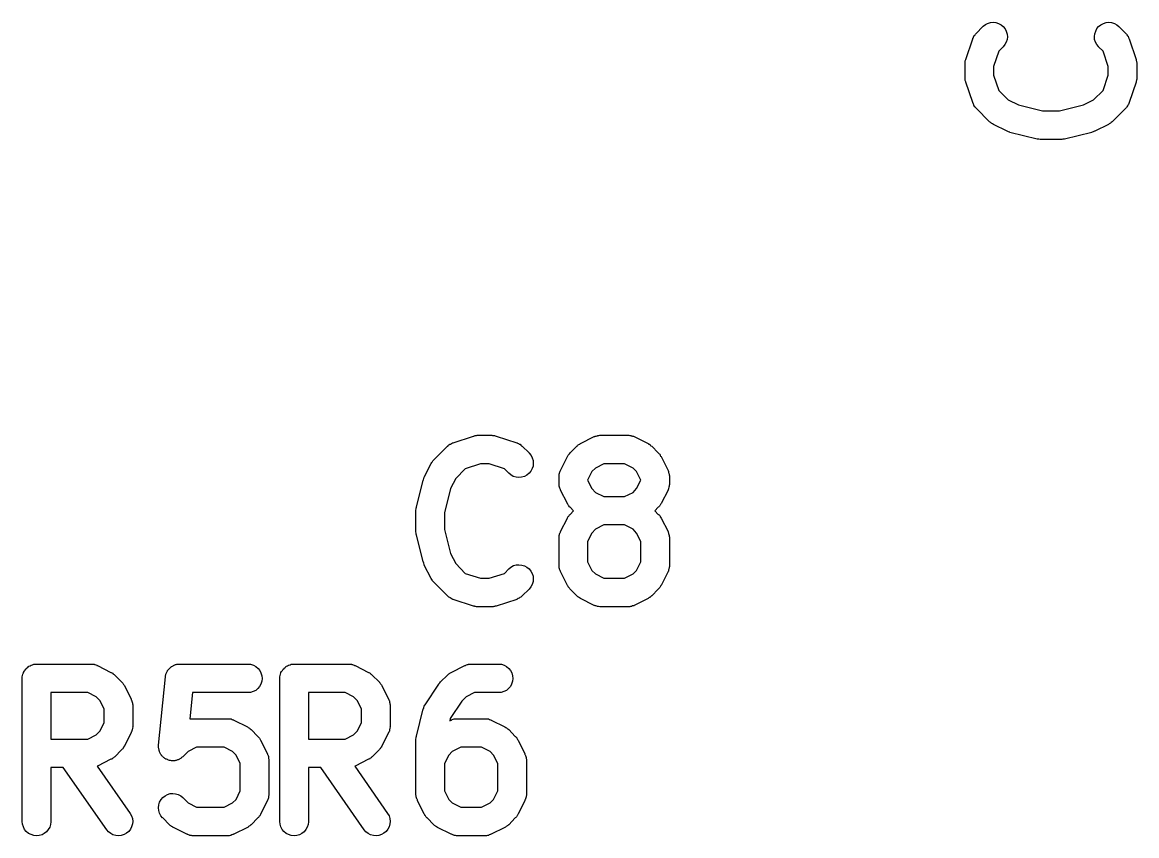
# Model space of a CAD drawing. Extents: x 169.2 to 195, y -135.1 to -106.
# Drawn here: x 189.881 to 193.776, y -130.776 to -127.933 of the extents above; entities that cross this region are included whole.
import ezdxf

# ---------------------------------------------------------------- set-up
doc = ezdxf.new("R2010")
doc.units = 0
doc.layers.add('BLACK', color=7, linetype='CONTINUOUS')

msp = doc.modelspace()

# ---------------------------------------------------------------- linework, layer by layer
at = {"layer": 'BLACK', "linetype": 'CONTINUOUS'}
for p, q in [((193.215, -127.972), (193.238, -127.948)), ((193.238, -127.948), (193.239, -127.947)), ((193.239, -127.947), (193.247, -127.941)), ((193.247, -127.941), (193.255, -127.937)), ((193.255, -127.937), (193.265, -127.934)), ((193.265, -127.934), (193.274, -127.933)), ((193.274, -127.933), (193.284, -127.934)), ((193.284, -127.934), (193.293, -127.937)), ((193.293, -127.937), (193.302, -127.942)), ((193.302, -127.942), (193.309, -127.948)), ((193.309, -127.948), (193.316, -127.956)), ((193.637, -127.955), (193.643, -127.948)), ((193.643, -127.948), (193.651, -127.942)), ((193.651, -127.942), (193.66, -127.937)), ((193.66, -127.937), (193.669, -127.934)), ((193.669, -127.934), (193.679, -127.933)), ((193.679, -127.933), (193.688, -127.934)), ((193.688, -127.934), (193.698, -127.937)), ((193.698, -127.937), (193.706, -127.942)), ((193.706, -127.942), (193.714, -127.948)), ((193.714, -127.948), (193.738, -127.972)), ((193.203, -127.989), (193.204, -127.988)), ((193.203, -127.991), (193.203, -127.989)), ((193.204, -127.988), (193.205, -127.985)), ((193.205, -127.985), (193.207, -127.982)), ((193.207, -127.982), (193.208, -127.981)), ((193.208, -127.979), (193.211, -127.977)), ((193.208, -127.981), (193.208, -127.979)), ((193.211, -127.977), (193.213, -127.974)), ((193.213, -127.974), (193.214, -127.973)), ((193.214, -127.973), (193.215, -127.972)), ((193.316, -127.956), (193.32, -127.964)), ((193.32, -127.964), (193.323, -127.974)), ((193.323, -127.974), (193.324, -127.984)), ((193.324, -127.984), (193.323, -127.993)), ((193.629, -127.983), (193.63, -127.973)), ((193.629, -127.993), (193.629, -127.983)), ((193.63, -127.973), (193.633, -127.964)), ((193.633, -127.964), (193.637, -127.955)), ((193.738, -127.972), (193.738, -127.972)), ((193.738, -127.972), (193.739, -127.973)), ((193.739, -127.973), (193.74, -127.974)), ((193.74, -127.974), (193.742, -127.977)), ((193.742, -127.977), (193.744, -127.98)), ((193.744, -127.98), (193.745, -127.981)), ((193.745, -127.981), (193.746, -127.982)), ((193.746, -127.982), (193.747, -127.986)), ((193.747, -127.986), (193.749, -127.989)), ((193.749, -127.989), (193.749, -127.99)), ((193.179, -128.063), (193.203, -127.991)), ((193.203, -127.991), (193.203, -127.991)), ((193.309, -128.019), (193.294, -128.034)), ((193.315, -128.011), (193.309, -128.019)), ((193.32, -128.003), (193.315, -128.011)), ((193.323, -127.993), (193.32, -128.003)), ((193.632, -128.002), (193.629, -127.993)), ((193.637, -128.011), (193.632, -128.002)), ((193.643, -128.018), (193.637, -128.011)), ((193.643, -128.019), (193.643, -128.018)), ((193.659, -128.034), (193.643, -128.019)), ((193.749, -127.99), (193.75, -127.991)), ((193.75, -127.991), (193.774, -128.063)), ((193.177, -128.068), (193.178, -128.065)), ((193.178, -128.065), (193.179, -128.063)), ((193.294, -128.034), (193.276, -128.087)), ((193.676, -128.087), (193.659, -128.034)), ((193.774, -128.063), (193.774, -128.063)), ((193.774, -128.063), (193.774, -128.066)), ((193.774, -128.066), (193.775, -128.069)), ((193.176, -128.078), (193.177, -128.075)), ((193.176, -128.079), (193.176, -128.078)), ((193.176, -128.126), (193.176, -128.079)), ((193.177, -128.07), (193.177, -128.068)), ((193.177, -128.072), (193.177, -128.07)), ((193.177, -128.075), (193.177, -128.072)), ((193.276, -128.087), (193.276, -128.118)), ((193.676, -128.118), (193.676, -128.087)), ((193.775, -128.069), (193.775, -128.071)), ((193.775, -128.071), (193.776, -128.073)), ((193.776, -128.073), (193.776, -128.076)), ((193.776, -128.076), (193.776, -128.079)), ((193.776, -128.079), (193.776, -128.126)), ((193.176, -128.129), (193.176, -128.126)), ((193.177, -128.132), (193.176, -128.129)), ((193.177, -128.134), (193.177, -128.132)), ((193.177, -128.136), (193.177, -128.134)), ((193.178, -128.139), (193.177, -128.136)), ((193.179, -128.141), (193.178, -128.139)), ((193.179, -128.142), (193.179, -128.141)), ((193.203, -128.213), (193.179, -128.142)), ((193.276, -128.118), (193.294, -128.171)), ((193.659, -128.171), (193.676, -128.118)), ((193.774, -128.142), (193.75, -128.213)), ((193.775, -128.137), (193.774, -128.139)), ((193.774, -128.139), (193.774, -128.142)), ((193.776, -128.132), (193.775, -128.135)), ((193.775, -128.135), (193.775, -128.137)), ((193.776, -128.126), (193.776, -128.127)), ((193.776, -128.127), (193.776, -128.13)), ((193.776, -128.13), (193.776, -128.132)), ((193.294, -128.171), (193.327, -128.204)), ((193.625, -128.204), (193.659, -128.171)), ((193.203, -128.215), (193.203, -128.213)), ((193.204, -128.216), (193.203, -128.215)), ((193.205, -128.219), (193.204, -128.216)), ((193.207, -128.222), (193.205, -128.219)), ((193.207, -128.224), (193.207, -128.222)), ((193.327, -128.204), (193.363, -128.222)), ((193.363, -128.222), (193.447, -128.243)), ((193.506, -128.243), (193.59, -128.222)), ((193.59, -128.222), (193.625, -128.204)), ((193.747, -128.22), (193.745, -128.223)), ((193.745, -128.223), (193.745, -128.224)), ((193.749, -128.217), (193.747, -128.22)), ((193.75, -128.214), (193.749, -128.215)), ((193.749, -128.215), (193.749, -128.217)), ((193.75, -128.213), (193.75, -128.214)), ((193.208, -128.225), (193.207, -128.224)), ((193.21, -128.228), (193.208, -128.225)), ((193.212, -128.23), (193.21, -128.228)), ((193.213, -128.231), (193.212, -128.23)), ((193.214, -128.232), (193.213, -128.231)), ((193.215, -128.233), (193.214, -128.232)), ((193.262, -128.281), (193.215, -128.233)), ((193.447, -128.243), (193.506, -128.243)), ((193.738, -128.233), (193.69, -128.281)), ((193.739, -128.232), (193.738, -128.233)), ((193.74, -128.231), (193.739, -128.232)), ((193.742, -128.228), (193.74, -128.231)), ((193.744, -128.225), (193.742, -128.228)), ((193.745, -128.224), (193.744, -128.225)), ((193.264, -128.282), (193.262, -128.281)), ((193.266, -128.284), (193.264, -128.282)), ((193.268, -128.285), (193.266, -128.284)), ((193.27, -128.287), (193.268, -128.285)), ((193.272, -128.288), (193.27, -128.287)), ((193.275, -128.29), (193.272, -128.288)), ((193.323, -128.314), (193.275, -128.29)), ((193.275, -128.29), (193.275, -128.29)), ((193.677, -128.29), (193.63, -128.314)), ((193.68, -128.288), (193.677, -128.29)), ((193.682, -128.287), (193.68, -128.288)), ((193.684, -128.286), (193.682, -128.287)), ((193.685, -128.285), (193.684, -128.286)), ((193.687, -128.283), (193.685, -128.285)), ((193.69, -128.281), (193.687, -128.283)), ((193.69, -128.281), (193.69, -128.281)), ((193.328, -128.316), (193.323, -128.314)), ((193.323, -128.314), (193.323, -128.314)), ((193.323, -128.314), (193.323, -128.314)), ((193.332, -128.317), (193.328, -128.316)), ((193.333, -128.318), (193.332, -128.317)), ((193.332, -128.317), (193.332, -128.317)), ((193.332, -128.317), (193.332, -128.317)), ((193.428, -128.341), (193.333, -128.318)), ((193.619, -128.318), (193.524, -128.341)), ((193.62, -128.317), (193.619, -128.317)), ((193.619, -128.317), (193.619, -128.318)), ((193.624, -128.316), (193.62, -128.317)), ((193.628, -128.314), (193.624, -128.316)), ((193.629, -128.314), (193.628, -128.314)), ((193.63, -128.314), (193.629, -128.314)), ((193.629, -128.314), (193.629, -128.314)), ((193.429, -128.341), (193.428, -128.341)), ((193.43, -128.342), (193.429, -128.341)), ((193.434, -128.342), (193.43, -128.342)), ((193.438, -128.343), (193.434, -128.342)), ((193.439, -128.343), (193.438, -128.343)), ((193.44, -128.343), (193.439, -128.343)), ((193.512, -128.343), (193.44, -128.343)), ((193.44, -128.343), (193.44, -128.343)), ((193.513, -128.343), (193.512, -128.343)), ((193.514, -128.343), (193.513, -128.343)), ((193.518, -128.342), (193.514, -128.343)), ((193.522, -128.342), (193.518, -128.342)), ((193.523, -128.342), (193.522, -128.342)), ((193.522, -128.342), (193.522, -128.342)), ((193.524, -128.341), (193.523, -128.342)), ((191.387, -129.403), (191.458, -129.379)), ((191.458, -129.379), (191.459, -129.379)), ((191.459, -129.379), (191.461, -129.378)), ((191.461, -129.378), (191.464, -129.377)), ((191.464, -129.377), (191.466, -129.377)), ((191.466, -129.377), (191.468, -129.377)), ((191.468, -129.377), (191.471, -129.376)), ((191.471, -129.376), (191.474, -129.376)), ((191.474, -129.376), (191.521, -129.376)), ((191.521, -129.376), (191.522, -129.376)), ((191.522, -129.376), (191.525, -129.377)), ((191.525, -129.377), (191.528, -129.377)), ((191.528, -129.377), (191.53, -129.377)), ((191.53, -129.377), (191.532, -129.377)), ((191.532, -129.377), (191.534, -129.378)), ((191.534, -129.378), (191.537, -129.379)), ((191.537, -129.379), (191.609, -129.403)), ((191.832, -129.405), (191.88, -129.381)), ((191.88, -129.381), (191.881, -129.381)), ((191.881, -129.381), (191.882, -129.381)), ((191.882, -129.381), (191.883, -129.38)), ((191.883, -129.38), (191.887, -129.379)), ((191.887, -129.379), (191.89, -129.378)), ((191.89, -129.378), (191.891, -129.378)), ((191.891, -129.378), (191.893, -129.377)), ((191.893, -129.377), (191.896, -129.377)), ((191.896, -129.377), (191.899, -129.376)), ((191.899, -129.376), (191.901, -129.376)), ((191.901, -129.376), (191.902, -129.376)), ((191.902, -129.376), (191.998, -129.376)), ((191.998, -129.376), (192, -129.376)), ((191.998, -129.376), (191.998, -129.376)), ((192, -129.376), (192.001, -129.376)), ((192.001, -129.376), (192.005, -129.377)), ((192.005, -129.377), (192.008, -129.377)), ((192.008, -129.377), (192.009, -129.378)), ((192.009, -129.378), (192.011, -129.378)), ((192.011, -129.378), (192.014, -129.379)), ((192.014, -129.379), (192.017, -129.38)), ((192.017, -129.38), (192.019, -129.381)), ((192.019, -129.381), (192.02, -129.381)), ((192.02, -129.381), (192.068, -129.405)), ((191.319, -129.462), (191.367, -129.415)), ((191.367, -129.415), (191.368, -129.414)), ((191.368, -129.414), (191.369, -129.413)), ((191.369, -129.413), (191.37, -129.412)), ((191.37, -129.412), (191.372, -129.41)), ((191.372, -129.41), (191.375, -129.408)), ((191.375, -129.408), (191.376, -129.407)), ((191.376, -129.407), (191.378, -129.407)), ((191.378, -129.407), (191.381, -129.405)), ((191.381, -129.405), (191.384, -129.404)), ((191.384, -129.404), (191.385, -129.403)), ((191.385, -129.403), (191.387, -129.403)), ((191.609, -129.403), (191.609, -129.403)), ((191.609, -129.403), (191.611, -129.403)), ((191.611, -129.403), (191.612, -129.404)), ((191.612, -129.404), (191.615, -129.405)), ((191.615, -129.405), (191.618, -129.407)), ((191.618, -129.407), (191.619, -129.408)), ((191.619, -129.408), (191.621, -129.408)), ((191.621, -129.408), (191.623, -129.411)), ((191.623, -129.411), (191.626, -129.413)), ((191.626, -129.413), (191.627, -129.414)), ((191.627, -129.414), (191.628, -129.415)), ((191.628, -129.415), (191.652, -129.438)), ((191.796, -129.438), (191.819, -129.415)), ((191.819, -129.415), (191.82, -129.414)), ((191.82, -129.414), (191.822, -129.412)), ((191.822, -129.412), (191.824, -129.41)), ((191.824, -129.41), (191.826, -129.409)), ((191.826, -129.409), (191.828, -129.408)), ((191.828, -129.408), (191.83, -129.407)), ((191.83, -129.407), (191.832, -129.405)), ((192.068, -129.405), (192.068, -129.406)), ((192.068, -129.406), (192.071, -129.407)), ((192.071, -129.407), (192.073, -129.408)), ((192.073, -129.408), (192.075, -129.41)), ((192.075, -129.41), (192.076, -129.411)), ((192.076, -129.411), (192.078, -129.413)), ((192.078, -129.413), (192.081, -129.415)), ((192.081, -129.415), (192.104, -129.438)), ((191.313, -129.47), (191.315, -129.468)), ((191.315, -129.468), (191.316, -129.466)), ((191.316, -129.466), (191.318, -129.464)), ((191.318, -129.464), (191.319, -129.462)), ((191.652, -129.438), (191.653, -129.439)), ((191.653, -129.439), (191.659, -129.447)), ((191.659, -129.447), (191.663, -129.455)), ((191.663, -129.455), (191.666, -129.465)), ((191.666, -129.465), (191.667, -129.474)), ((191.762, -129.499), (191.786, -129.451)), ((191.786, -129.451), (191.787, -129.451)), ((191.787, -129.451), (191.788, -129.448)), ((191.788, -129.448), (191.789, -129.446)), ((191.789, -129.446), (191.791, -129.444)), ((191.791, -129.444), (191.792, -129.443)), ((191.792, -129.443), (191.794, -129.441)), ((191.794, -129.441), (191.796, -129.438)), ((192.104, -129.438), (192.105, -129.439)), ((192.105, -129.439), (192.107, -129.441)), ((192.107, -129.441), (192.109, -129.443)), ((192.109, -129.443), (192.11, -129.445)), ((192.11, -129.445), (192.111, -129.447)), ((192.111, -129.447), (192.112, -129.449)), ((192.112, -129.449), (192.114, -129.451)), ((192.114, -129.451), (192.138, -129.499)), ((191.286, -129.523), (191.31, -129.475)), ((191.31, -129.475), (191.312, -129.472)), ((191.31, -129.475), (191.31, -129.475)), ((191.312, -129.472), (191.313, -129.47)), ((191.429, -129.494), (191.396, -129.527)), ((191.482, -129.476), (191.429, -129.494)), ((191.513, -129.476), (191.482, -129.476)), ((191.566, -129.494), (191.513, -129.476)), ((191.581, -129.509), (191.566, -129.494)), ((191.658, -129.502), (191.652, -129.509)), ((191.663, -129.493), (191.658, -129.502)), ((191.666, -129.484), (191.663, -129.493)), ((191.667, -129.474), (191.666, -129.484)), ((191.759, -129.508), (191.76, -129.505)), ((191.759, -129.51), (191.759, -129.508)), ((191.76, -129.505), (191.761, -129.502)), ((191.761, -129.502), (191.762, -129.5)), ((191.762, -129.5), (191.762, -129.499)), ((191.872, -129.503), (191.857, -129.533)), ((191.884, -129.491), (191.872, -129.503)), ((191.914, -129.476), (191.884, -129.491)), ((191.986, -129.476), (191.914, -129.476)), ((192.016, -129.491), (191.986, -129.476)), ((192.028, -129.503), (192.016, -129.491)), ((192.043, -129.533), (192.028, -129.503)), ((192.138, -129.499), (192.138, -129.5)), ((192.138, -129.5), (192.138, -129.501)), ((192.138, -129.501), (192.139, -129.502)), ((192.139, -129.502), (192.14, -129.506)), ((192.14, -129.506), (192.141, -129.509)), ((191.259, -129.628), (191.282, -129.533)), ((191.282, -129.533), (191.283, -129.532)), ((191.283, -129.532), (191.284, -129.528)), ((191.283, -129.532), (191.283, -129.532)), ((191.283, -129.532), (191.283, -129.532)), ((191.284, -129.528), (191.286, -129.523)), ((191.286, -129.523), (191.286, -129.523)), ((191.286, -129.523), (191.286, -129.523)), ((191.396, -129.527), (191.378, -129.563)), ((191.589, -129.515), (191.581, -129.509)), ((191.597, -129.52), (191.589, -129.515)), ((191.607, -129.523), (191.597, -129.52)), ((191.616, -129.524), (191.607, -129.523)), ((191.626, -129.523), (191.616, -129.524)), ((191.636, -129.52), (191.626, -129.523)), ((191.644, -129.516), (191.636, -129.52)), ((191.652, -129.509), (191.644, -129.516)), ((191.757, -129.518), (191.758, -129.514)), ((191.757, -129.519), (191.757, -129.518)), ((191.757, -129.521), (191.757, -129.519)), ((191.757, -129.545), (191.757, -129.521)), ((191.757, -129.521), (191.757, -129.521)), ((191.757, -129.547), (191.757, -129.545)), ((191.757, -129.548), (191.757, -129.547)), ((191.758, -129.511), (191.759, -129.51)), ((191.758, -129.514), (191.758, -129.511)), ((191.857, -129.533), (191.857, -129.533)), ((191.857, -129.533), (191.872, -129.563)), ((192.028, -129.563), (192.043, -129.533)), ((192.043, -129.533), (192.043, -129.533)), ((192.141, -129.509), (192.141, -129.51)), ((192.141, -129.51), (192.142, -129.512)), ((192.142, -129.512), (192.142, -129.515)), ((192.142, -129.515), (192.143, -129.518)), ((192.143, -129.518), (192.143, -129.52)), ((192.143, -129.52), (192.143, -129.521)), ((192.143, -129.521), (192.143, -129.545)), ((192.143, -129.545), (192.143, -129.546)), ((192.143, -129.546), (192.143, -129.547)), ((192.143, -129.547), (192.143, -129.549)), ((191.378, -129.563), (191.357, -129.647)), ((191.758, -129.552), (191.757, -129.548)), ((191.758, -129.555), (191.758, -129.552)), ((191.759, -129.556), (191.758, -129.555)), ((191.759, -129.558), (191.759, -129.556)), ((191.76, -129.561), (191.759, -129.558)), ((191.761, -129.564), (191.76, -129.561)), ((191.762, -129.566), (191.761, -129.564)), ((191.762, -129.567), (191.762, -129.566)), ((191.762, -129.568), (191.762, -129.567)), ((191.786, -129.615), (191.762, -129.568)), ((191.872, -129.563), (191.884, -129.576)), ((191.884, -129.576), (191.914, -129.59)), ((191.986, -129.59), (192.016, -129.576)), ((192.016, -129.576), (192.028, -129.563)), ((192.138, -129.568), (192.114, -129.615)), ((192.139, -129.565), (192.138, -129.566)), ((192.138, -129.566), (192.138, -129.568)), ((192.14, -129.562), (192.139, -129.565)), ((192.141, -129.558), (192.14, -129.562)), ((192.142, -129.556), (192.141, -129.557)), ((192.141, -129.557), (192.141, -129.558)), ((192.143, -129.549), (192.142, -129.552)), ((192.142, -129.552), (192.142, -129.556)), ((191.788, -129.618), (191.786, -129.615)), ((191.789, -129.62), (191.788, -129.618)), ((191.79, -129.622), (191.789, -129.62)), ((191.791, -129.623), (191.79, -129.622)), ((191.793, -129.626), (191.791, -129.623)), ((191.914, -129.59), (191.986, -129.59)), ((192.108, -129.624), (192.106, -129.626)), ((192.109, -129.622), (192.108, -129.624)), ((192.111, -129.621), (192.109, -129.622)), ((192.112, -129.618), (192.111, -129.621)), ((192.113, -129.616), (192.112, -129.618)), ((192.114, -129.615), (192.113, -129.616)), ((191.257, -129.638), (191.258, -129.634)), ((191.257, -129.639), (191.257, -129.638)), ((191.257, -129.64), (191.257, -129.639)), ((191.257, -129.712), (191.257, -129.64)), ((191.257, -129.64), (191.257, -129.64)), ((191.258, -129.63), (191.259, -129.629)), ((191.258, -129.634), (191.258, -129.63)), ((191.259, -129.629), (191.259, -129.628)), ((191.357, -129.647), (191.357, -129.706)), ((191.787, -129.665), (191.788, -129.663)), ((191.788, -129.663), (191.789, -129.66)), ((191.789, -129.66), (191.791, -129.659)), ((191.791, -129.659), (191.792, -129.657)), ((191.792, -129.657), (191.794, -129.655)), ((191.795, -129.628), (191.793, -129.626)), ((191.794, -129.655), (191.796, -129.653)), ((191.796, -129.628), (191.795, -129.628)), ((191.808, -129.64), (191.796, -129.628)), ((191.796, -129.653), (191.808, -129.64)), ((192.104, -129.628), (192.092, -129.64)), ((192.092, -129.64), (192.104, -129.653)), ((192.106, -129.626), (192.104, -129.628)), ((192.104, -129.653), (192.105, -129.653)), ((192.105, -129.653), (192.107, -129.655)), ((192.107, -129.655), (192.109, -129.657)), ((192.109, -129.657), (192.11, -129.659)), ((192.11, -129.659), (192.111, -129.661)), ((192.111, -129.661), (192.112, -129.663)), ((192.112, -129.663), (192.114, -129.666)), ((191.762, -129.713), (191.786, -129.666)), ((191.786, -129.666), (191.787, -129.665)), ((191.914, -129.69), (191.884, -129.705)), ((191.986, -129.69), (191.914, -129.69)), ((192.016, -129.705), (191.986, -129.69)), ((192.114, -129.666), (192.138, -129.713)), ((191.257, -129.713), (191.257, -129.712)), ((191.257, -129.714), (191.257, -129.713)), ((191.258, -129.718), (191.257, -129.714)), ((191.258, -129.722), (191.258, -129.718)), ((191.258, -129.723), (191.258, -129.722)), ((191.258, -129.722), (191.258, -129.722)), ((191.259, -129.724), (191.258, -129.723)), ((191.282, -129.819), (191.259, -129.724)), ((191.357, -129.706), (191.378, -129.79)), ((191.757, -129.732), (191.758, -129.729)), ((191.757, -129.734), (191.757, -129.732)), ((191.757, -129.735), (191.757, -129.734)), ((191.757, -129.736), (191.757, -129.735)), ((191.757, -129.831), (191.757, -129.736)), ((191.758, -129.725), (191.759, -129.724)), ((191.758, -129.729), (191.758, -129.725)), ((191.759, -129.722), (191.76, -129.719)), ((191.759, -129.724), (191.759, -129.722)), ((191.76, -129.719), (191.761, -129.716)), ((191.761, -129.716), (191.762, -129.715)), ((191.762, -129.715), (191.762, -129.713)), ((191.872, -129.718), (191.857, -129.748)), ((191.884, -129.705), (191.872, -129.718)), ((192.028, -129.718), (192.016, -129.705)), ((192.043, -129.748), (192.028, -129.718)), ((192.138, -129.713), (192.138, -129.714)), ((192.138, -129.714), (192.138, -129.715)), ((192.138, -129.715), (192.139, -129.717)), ((192.139, -129.717), (192.14, -129.72)), ((192.14, -129.72), (192.141, -129.723)), ((192.141, -129.723), (192.141, -129.725)), ((192.141, -129.725), (192.142, -129.726)), ((192.142, -129.726), (192.142, -129.729)), ((192.142, -129.729), (192.143, -129.733)), ((192.143, -129.733), (192.143, -129.734)), ((192.143, -129.734), (192.143, -129.736)), ((192.143, -129.736), (192.143, -129.831)), ((191.857, -129.748), (191.857, -129.819)), ((192.043, -129.819), (192.043, -129.748)), ((191.283, -129.819), (191.282, -129.819)), ((191.283, -129.82), (191.283, -129.819)), ((191.284, -129.824), (191.283, -129.82)), ((191.378, -129.79), (191.396, -129.825)), ((191.857, -129.819), (191.872, -129.849)), ((192.028, -129.849), (192.043, -129.819)), ((191.286, -129.828), (191.284, -129.824)), ((191.286, -129.829), (191.286, -129.828)), ((191.286, -129.83), (191.286, -129.829)), ((191.286, -129.829), (191.286, -129.829)), ((191.31, -129.877), (191.286, -129.83)), ((191.396, -129.825), (191.429, -129.859)), ((191.429, -129.859), (191.482, -129.876)), ((191.513, -129.876), (191.566, -129.859)), ((191.566, -129.859), (191.581, -129.843)), ((191.581, -129.843), (191.582, -129.843)), ((191.582, -129.843), (191.589, -129.837)), ((191.589, -129.837), (191.598, -129.832)), ((191.598, -129.832), (191.607, -129.829)), ((191.607, -129.829), (191.617, -129.829)), ((191.617, -129.829), (191.627, -129.83)), ((191.627, -129.83), (191.636, -129.833)), ((191.636, -129.833), (191.645, -129.837)), ((191.645, -129.837), (191.652, -129.843)), ((191.652, -129.843), (191.658, -129.851)), ((191.658, -129.851), (191.663, -129.86)), ((191.757, -129.832), (191.757, -129.831)), ((191.757, -129.834), (191.757, -129.832)), ((191.758, -129.837), (191.757, -129.834)), ((191.758, -129.841), (191.758, -129.837)), ((191.759, -129.842), (191.758, -129.841)), ((191.759, -129.844), (191.759, -129.842)), ((191.76, -129.847), (191.759, -129.844)), ((191.761, -129.85), (191.76, -129.847)), ((191.762, -129.851), (191.761, -129.85)), ((191.762, -129.853), (191.762, -129.851)), ((191.786, -129.901), (191.762, -129.853)), ((191.762, -129.853), (191.762, -129.853)), ((191.872, -129.849), (191.884, -129.861)), ((192.016, -129.861), (192.028, -129.849)), ((192.138, -129.853), (192.114, -129.901)), ((192.139, -129.851), (192.138, -129.852)), ((192.138, -129.852), (192.138, -129.853)), ((192.14, -129.847), (192.139, -129.851)), ((192.141, -129.844), (192.14, -129.847)), ((192.142, -129.841), (192.141, -129.843)), ((192.141, -129.843), (192.141, -129.844)), ((192.143, -129.835), (192.142, -129.838)), ((192.142, -129.838), (192.142, -129.841)), ((192.143, -129.831), (192.143, -129.832)), ((192.143, -129.832), (192.143, -129.833)), ((192.143, -129.833), (192.143, -129.835)), ((191.312, -129.88), (191.31, -129.877)), ((191.313, -129.882), (191.312, -129.88)), ((191.314, -129.884), (191.313, -129.882)), ((191.315, -129.885), (191.314, -129.884)), ((191.317, -129.887), (191.315, -129.885)), ((191.319, -129.89), (191.317, -129.887)), ((191.367, -129.938), (191.319, -129.89)), ((191.319, -129.89), (191.319, -129.89)), ((191.482, -129.876), (191.513, -129.876)), ((191.663, -129.898), (191.658, -129.906)), ((191.663, -129.86), (191.666, -129.869)), ((191.666, -129.888), (191.663, -129.898)), ((191.666, -129.869), (191.667, -129.879)), ((191.667, -129.879), (191.666, -129.888)), ((191.884, -129.861), (191.914, -129.876)), ((191.914, -129.876), (191.986, -129.876)), ((191.986, -129.876), (192.016, -129.861)), ((191.652, -129.914), (191.628, -129.938)), ((191.658, -129.906), (191.652, -129.914)), ((191.788, -129.903), (191.786, -129.901)), ((191.789, -129.906), (191.788, -129.903)), ((191.79, -129.907), (191.789, -129.906)), ((191.791, -129.909), (191.79, -129.907)), ((191.793, -129.911), (191.791, -129.909)), ((191.795, -129.913), (191.793, -129.911)), ((191.796, -129.914), (191.795, -129.913)), ((191.819, -129.938), (191.796, -129.914)), ((192.104, -129.914), (192.081, -129.938)), ((192.106, -129.912), (192.104, -129.914)), ((192.108, -129.91), (192.106, -129.912)), ((192.109, -129.908), (192.108, -129.91)), ((192.111, -129.906), (192.109, -129.908)), ((192.112, -129.904), (192.111, -129.906)), ((192.113, -129.902), (192.112, -129.904)), ((192.114, -129.901), (192.113, -129.902)), ((191.368, -129.939), (191.367, -129.938)), ((191.369, -129.94), (191.368, -129.939)), ((191.372, -129.942), (191.369, -129.94)), ((191.375, -129.944), (191.372, -129.942)), ((191.376, -129.945), (191.375, -129.944)), ((191.377, -129.945), (191.376, -129.945)), ((191.38, -129.947), (191.377, -129.945)), ((191.383, -129.949), (191.38, -129.947)), ((191.385, -129.949), (191.383, -129.949)), ((191.386, -129.95), (191.385, -129.949)), ((191.387, -129.95), (191.386, -129.95)), ((191.458, -129.974), (191.387, -129.95)), ((191.461, -129.974), (191.458, -129.974)), ((191.463, -129.975), (191.461, -129.974)), ((191.465, -129.975), (191.463, -129.975)), ((191.468, -129.976), (191.465, -129.975)), ((191.47, -129.976), (191.468, -129.976)), ((191.473, -129.976), (191.47, -129.976)), ((191.474, -129.976), (191.473, -129.976)), ((191.521, -129.976), (191.474, -129.976)), ((191.524, -129.976), (191.521, -129.976)), ((191.527, -129.976), (191.524, -129.976)), ((191.529, -129.975), (191.527, -129.976)), ((191.531, -129.975), (191.529, -129.975)), ((191.534, -129.974), (191.531, -129.975)), ((191.537, -129.974), (191.534, -129.974)), ((191.609, -129.95), (191.537, -129.974)), ((191.537, -129.974), (191.537, -129.974)), ((191.61, -129.949), (191.609, -129.95)), ((191.611, -129.949), (191.61, -129.949)), ((191.614, -129.947), (191.611, -129.949)), ((191.618, -129.946), (191.614, -129.947)), ((191.619, -129.945), (191.618, -129.946)), ((191.62, -129.944), (191.619, -129.945)), ((191.623, -129.942), (191.62, -129.944)), ((191.626, -129.94), (191.623, -129.942)), ((191.627, -129.939), (191.626, -129.94)), ((191.628, -129.938), (191.627, -129.939)), ((191.628, -129.938), (191.628, -129.938)), ((191.822, -129.94), (191.819, -129.938)), ((191.824, -129.941), (191.822, -129.94)), ((191.825, -129.943), (191.824, -129.941)), ((191.827, -129.944), (191.825, -129.943)), ((191.829, -129.945), (191.827, -129.944)), ((191.832, -129.947), (191.829, -129.945)), ((191.88, -129.971), (191.832, -129.947)), ((191.832, -129.947), (191.832, -129.947)), ((191.881, -129.971), (191.88, -129.971)), ((191.883, -129.972), (191.881, -129.971)), ((191.886, -129.973), (191.883, -129.972)), ((191.889, -129.974), (191.886, -129.973)), ((191.891, -129.975), (191.889, -129.974)), ((191.892, -129.975), (191.891, -129.975)), ((191.895, -129.975), (191.892, -129.975)), ((191.899, -129.976), (191.895, -129.975)), ((191.9, -129.976), (191.899, -129.976)), ((191.902, -129.976), (191.9, -129.976)), ((191.998, -129.976), (191.902, -129.976)), ((191.902, -129.976), (191.902, -129.976)), ((191.999, -129.976), (191.998, -129.976)), ((192.001, -129.976), (191.999, -129.976)), ((192.004, -129.976), (192.001, -129.976)), ((192.007, -129.975), (192.004, -129.976)), ((192.009, -129.975), (192.007, -129.975)), ((192.01, -129.975), (192.009, -129.975)), ((192.013, -129.973), (192.01, -129.975)), ((192.017, -129.972), (192.013, -129.973)), ((192.018, -129.972), (192.017, -129.972)), ((192.019, -129.971), (192.018, -129.972)), ((192.02, -129.971), (192.019, -129.971)), ((192.068, -129.947), (192.02, -129.971)), ((192.07, -129.946), (192.068, -129.947)), ((192.072, -129.944), (192.07, -129.946)), ((192.074, -129.943), (192.072, -129.944)), ((192.076, -129.942), (192.074, -129.943)), ((192.078, -129.94), (192.076, -129.942)), ((192.08, -129.938), (192.078, -129.94)), ((192.081, -129.938), (192.08, -129.938)), ((189.883, -130.211), (189.885, -130.207)), ((189.885, -130.206), (189.887, -130.202)), ((189.885, -130.207), (189.885, -130.206)), ((189.885, -130.207), (189.885, -130.207)), ((189.887, -130.202), (189.889, -130.198)), ((189.889, -130.198), (189.89, -130.198)), ((189.89, -130.198), (189.893, -130.194)), ((189.89, -130.198), (189.89, -130.198)), ((189.893, -130.194), (189.896, -130.191)), ((189.896, -130.19), (189.9, -130.188)), ((189.896, -130.191), (189.896, -130.19)), ((189.896, -130.191), (189.896, -130.191)), ((189.9, -130.188), (189.903, -130.185)), ((189.903, -130.185), (189.903, -130.184)), ((189.903, -130.184), (189.904, -130.184)), ((189.904, -130.184), (189.908, -130.182)), ((189.908, -130.182), (189.912, -130.18)), ((189.912, -130.18), (189.917, -130.179)), ((189.912, -130.18), (189.912, -130.18)), ((189.912, -130.18), (189.912, -130.18)), ((189.917, -130.179), (189.921, -130.177)), ((189.921, -130.177), (189.921, -130.177)), ((189.921, -130.177), (189.922, -130.177)), ((189.922, -130.177), (189.926, -130.177)), ((189.926, -130.177), (189.931, -130.176)), ((189.931, -130.176), (190.121, -130.176)), ((190.121, -130.176), (190.122, -130.176)), ((190.122, -130.176), (190.124, -130.176)), ((190.124, -130.176), (190.125, -130.176)), ((190.125, -130.176), (190.128, -130.177)), ((190.128, -130.177), (190.132, -130.177)), ((190.132, -130.177), (190.133, -130.178)), ((190.133, -130.178), (190.135, -130.178)), ((190.135, -130.178), (190.138, -130.179)), ((190.138, -130.179), (190.141, -130.18)), ((190.141, -130.18), (190.142, -130.181)), ((190.142, -130.181), (190.144, -130.181)), ((190.144, -130.181), (190.191, -130.205)), ((190.191, -130.205), (190.192, -130.206)), ((190.192, -130.206), (190.194, -130.207)), ((190.194, -130.207), (190.197, -130.208)), ((190.197, -130.208), (190.198, -130.21)), ((190.383, -130.211), (190.384, -130.209)), ((190.384, -130.209), (190.385, -130.207)), ((190.385, -130.207), (190.386, -130.204)), ((190.386, -130.204), (190.387, -130.202)), ((190.387, -130.202), (190.388, -130.2)), ((190.388, -130.2), (190.389, -130.198)), ((190.389, -130.198), (190.391, -130.196)), ((190.391, -130.196), (190.393, -130.194)), ((190.393, -130.194), (190.394, -130.192)), ((190.394, -130.192), (190.396, -130.191)), ((190.396, -130.191), (190.398, -130.189)), ((190.398, -130.189), (190.4, -130.187)), ((190.4, -130.187), (190.402, -130.186)), ((190.402, -130.186), (190.403, -130.185)), ((190.403, -130.185), (190.406, -130.183)), ((190.406, -130.183), (190.408, -130.182)), ((190.408, -130.182), (190.41, -130.181)), ((190.41, -130.181), (190.412, -130.18)), ((190.412, -130.18), (190.414, -130.179)), ((190.414, -130.179), (190.417, -130.178)), ((190.417, -130.178), (190.419, -130.178)), ((190.419, -130.178), (190.421, -130.177)), ((190.421, -130.177), (190.424, -130.177)), ((190.424, -130.177), (190.427, -130.176)), ((190.427, -130.176), (190.429, -130.176)), ((190.429, -130.176), (190.431, -130.176)), ((190.431, -130.176), (190.669, -130.176)), ((190.669, -130.176), (190.67, -130.176)), ((190.67, -130.176), (190.679, -130.177)), ((190.679, -130.177), (190.689, -130.18)), ((190.689, -130.18), (190.697, -130.185)), ((190.697, -130.185), (190.705, -130.191)), ((190.705, -130.191), (190.711, -130.199)), ((190.711, -130.199), (190.715, -130.207)), ((190.715, -130.207), (190.718, -130.217)), ((190.783, -130.211), (190.785, -130.207)), ((190.785, -130.206), (190.787, -130.202)), ((190.785, -130.207), (190.785, -130.206)), ((190.785, -130.207), (190.785, -130.207)), ((190.787, -130.202), (190.79, -130.198)), ((190.79, -130.198), (190.793, -130.194)), ((190.79, -130.198), (190.79, -130.198)), ((190.79, -130.198), (190.79, -130.198)), ((190.793, -130.194), (190.796, -130.191)), ((190.796, -130.19), (190.8, -130.188)), ((190.796, -130.191), (190.796, -130.19)), ((190.796, -130.191), (190.796, -130.191)), ((190.8, -130.188), (190.803, -130.185)), ((190.803, -130.185), (190.803, -130.184)), ((190.803, -130.184), (190.804, -130.184)), ((190.804, -130.184), (190.808, -130.182)), ((190.808, -130.182), (190.812, -130.18)), ((190.812, -130.18), (190.817, -130.179)), ((190.812, -130.18), (190.812, -130.18)), ((190.812, -130.18), (190.812, -130.18)), ((190.817, -130.179), (190.821, -130.177)), ((190.821, -130.177), (190.821, -130.177)), ((190.821, -130.177), (190.822, -130.177)), ((190.822, -130.177), (190.826, -130.177)), ((190.826, -130.177), (190.831, -130.176)), ((190.831, -130.176), (191.021, -130.176)), ((191.021, -130.176), (191.022, -130.176)), ((191.022, -130.176), (191.024, -130.176)), ((191.024, -130.176), (191.025, -130.176)), ((191.025, -130.176), (191.028, -130.177)), ((191.028, -130.177), (191.032, -130.177)), ((191.032, -130.177), (191.033, -130.178)), ((191.033, -130.178), (191.035, -130.178)), ((191.035, -130.178), (191.038, -130.179)), ((191.038, -130.179), (191.041, -130.18)), ((191.041, -130.18), (191.042, -130.181)), ((191.042, -130.181), (191.044, -130.181)), ((191.044, -130.181), (191.091, -130.205)), ((191.091, -130.205), (191.092, -130.206)), ((191.092, -130.206), (191.094, -130.207)), ((191.094, -130.207), (191.097, -130.208)), ((191.097, -130.208), (191.098, -130.21)), ((191.372, -130.21), (191.374, -130.209)), ((191.374, -130.209), (191.375, -130.208)), ((191.375, -130.208), (191.378, -130.207)), ((191.378, -130.207), (191.38, -130.205)), ((191.38, -130.205), (191.428, -130.181)), ((191.428, -130.181), (191.428, -130.181)), ((191.428, -130.181), (191.43, -130.181)), ((191.43, -130.181), (191.431, -130.18)), ((191.431, -130.18), (191.434, -130.179)), ((191.434, -130.179), (191.437, -130.178)), ((191.437, -130.178), (191.439, -130.178)), ((191.439, -130.178), (191.44, -130.177)), ((191.44, -130.177), (191.444, -130.177)), ((191.444, -130.177), (191.447, -130.176)), ((191.447, -130.176), (191.449, -130.176)), ((191.449, -130.176), (191.45, -130.176)), ((191.45, -130.176), (191.545, -130.176)), ((191.545, -130.176), (191.546, -130.176)), ((191.546, -130.176), (191.556, -130.177)), ((191.556, -130.177), (191.565, -130.18)), ((191.565, -130.18), (191.573, -130.185)), ((191.573, -130.185), (191.581, -130.191)), ((191.581, -130.191), (191.587, -130.199)), ((191.587, -130.199), (191.592, -130.207)), ((191.592, -130.207), (191.594, -130.217)), ((189.881, -130.221), (189.882, -130.216)), ((189.881, -130.225), (189.881, -130.221)), ((189.881, -130.226), (189.881, -130.225)), ((189.881, -130.726), (189.881, -130.226)), ((189.881, -130.226), (189.881, -130.226)), ((189.881, -130.226), (189.881, -130.226)), ((189.881, -130.226), (189.881, -130.226)), ((189.882, -130.216), (189.883, -130.211)), ((189.882, -130.216), (189.882, -130.216)), ((189.882, -130.216), (189.882, -130.216)), ((190.198, -130.21), (190.2, -130.211)), ((190.2, -130.211), (190.202, -130.213)), ((190.202, -130.213), (190.204, -130.215)), ((190.204, -130.215), (190.228, -130.238)), ((190.228, -130.238), (190.229, -130.239)), ((190.229, -130.239), (190.23, -130.241)), ((190.23, -130.241), (190.232, -130.243)), ((190.232, -130.243), (190.233, -130.245)), ((190.233, -130.245), (190.235, -130.247)), ((190.235, -130.247), (190.236, -130.249)), ((190.357, -130.459), (190.381, -130.221)), ((190.381, -130.221), (190.382, -130.218)), ((190.381, -130.221), (190.381, -130.221)), ((190.382, -130.216), (190.383, -130.214)), ((190.382, -130.218), (190.382, -130.216)), ((190.383, -130.214), (190.383, -130.211)), ((190.715, -130.246), (190.71, -130.254)), ((190.718, -130.236), (190.715, -130.246)), ((190.718, -130.217), (190.719, -130.227)), ((190.719, -130.227), (190.718, -130.236)), ((190.781, -130.221), (190.782, -130.216)), ((190.781, -130.225), (190.781, -130.221)), ((190.781, -130.226), (190.781, -130.225)), ((190.781, -130.726), (190.781, -130.226)), ((190.781, -130.226), (190.781, -130.226)), ((190.781, -130.226), (190.781, -130.226)), ((190.781, -130.226), (190.781, -130.226)), ((190.782, -130.216), (190.783, -130.211)), ((190.782, -130.216), (190.782, -130.216)), ((190.782, -130.216), (190.782, -130.216)), ((191.098, -130.21), (191.1, -130.211)), ((191.1, -130.211), (191.102, -130.213)), ((191.102, -130.213), (191.104, -130.215)), ((191.104, -130.215), (191.128, -130.238)), ((191.128, -130.238), (191.129, -130.239)), ((191.129, -130.239), (191.13, -130.241)), ((191.13, -130.241), (191.132, -130.243)), ((191.132, -130.243), (191.133, -130.245)), ((191.133, -130.245), (191.135, -130.247)), ((191.135, -130.247), (191.136, -130.249)), ((191.289, -130.318), (191.337, -130.246)), ((191.337, -130.245), (191.34, -130.242)), ((191.337, -130.246), (191.337, -130.245)), ((191.337, -130.246), (191.337, -130.246)), ((191.337, -130.246), (191.337, -130.246)), ((191.337, -130.246), (191.337, -130.246)), ((191.34, -130.242), (191.343, -130.238)), ((191.343, -130.238), (191.367, -130.215)), ((191.367, -130.215), (191.368, -130.214)), ((191.368, -130.214), (191.37, -130.212)), ((191.37, -130.212), (191.372, -130.21)), ((191.591, -130.246), (191.587, -130.254)), ((191.594, -130.236), (191.591, -130.246)), ((191.594, -130.217), (191.595, -130.227)), ((191.595, -130.227), (191.594, -130.236)), ((189.981, -130.276), (189.981, -130.438)), ((190.11, -130.276), (189.981, -130.276)), ((190.139, -130.291), (190.11, -130.276)), ((190.236, -130.249), (190.238, -130.251)), ((190.238, -130.251), (190.261, -130.299)), ((190.476, -130.276), (190.467, -130.368)), ((190.669, -130.276), (190.476, -130.276)), ((190.679, -130.275), (190.669, -130.276)), ((190.688, -130.272), (190.679, -130.275)), ((190.697, -130.268), (190.688, -130.272)), ((190.704, -130.262), (190.697, -130.268)), ((190.71, -130.254), (190.704, -130.262)), ((190.881, -130.276), (190.881, -130.438)), ((191.01, -130.276), (190.881, -130.276)), ((191.039, -130.291), (191.01, -130.276)), ((191.136, -130.249), (191.138, -130.251)), ((191.138, -130.251), (191.161, -130.299)), ((191.462, -130.276), (191.432, -130.291)), ((191.545, -130.276), (191.462, -130.276)), ((191.555, -130.275), (191.545, -130.276)), ((191.564, -130.272), (191.555, -130.275)), ((191.573, -130.268), (191.564, -130.272)), ((191.58, -130.262), (191.573, -130.268)), ((191.587, -130.254), (191.58, -130.262)), ((190.152, -130.303), (190.139, -130.291)), ((190.167, -130.333), (190.152, -130.303)), ((190.261, -130.299), (190.262, -130.3)), ((190.262, -130.3), (190.262, -130.301)), ((190.262, -130.301), (190.263, -130.302)), ((190.263, -130.302), (190.264, -130.306)), ((190.264, -130.306), (190.265, -130.309)), ((190.265, -130.309), (190.265, -130.31)), ((190.265, -130.31), (190.266, -130.312)), ((190.266, -130.312), (190.266, -130.315)), ((190.266, -130.315), (190.267, -130.318)), ((190.267, -130.318), (190.267, -130.32)), ((190.267, -130.32), (190.267, -130.321)), ((190.267, -130.321), (190.267, -130.393)), ((191.052, -130.303), (191.039, -130.291)), ((191.067, -130.333), (191.052, -130.303)), ((191.161, -130.299), (191.162, -130.3)), ((191.162, -130.3), (191.162, -130.301)), ((191.162, -130.301), (191.163, -130.302)), ((191.163, -130.302), (191.164, -130.306)), ((191.164, -130.306), (191.165, -130.309)), ((191.165, -130.309), (191.165, -130.31)), ((191.165, -130.31), (191.166, -130.312)), ((191.166, -130.312), (191.166, -130.315)), ((191.166, -130.315), (191.167, -130.318)), ((191.167, -130.318), (191.167, -130.32)), ((191.167, -130.32), (191.167, -130.321)), ((191.167, -130.321), (191.167, -130.393)), ((191.284, -130.329), (191.285, -130.326)), ((191.285, -130.325), (191.286, -130.323)), ((191.285, -130.326), (191.285, -130.325)), ((191.286, -130.323), (191.288, -130.32)), ((191.288, -130.32), (191.289, -130.318)), ((191.417, -130.306), (191.377, -130.366)), ((191.432, -130.291), (191.417, -130.306)), ((190.167, -130.381), (190.167, -130.333)), ((191.067, -130.381), (191.067, -130.333)), ((191.259, -130.428), (191.282, -130.333)), ((191.282, -130.333), (191.283, -130.332)), ((191.283, -130.332), (191.284, -130.329)), ((190.152, -130.411), (190.167, -130.381)), ((190.266, -130.403), (190.265, -130.405)), ((190.267, -130.394), (190.266, -130.395)), ((190.266, -130.395), (190.267, -130.396)), ((190.267, -130.396), (190.266, -130.4)), ((190.266, -130.4), (190.266, -130.403)), ((190.267, -130.393), (190.267, -130.394)), ((190.467, -130.368), (190.467, -130.368)), ((190.467, -130.368), (190.469, -130.368)), ((190.469, -130.368), (190.472, -130.367)), ((190.472, -130.367), (190.476, -130.367)), ((190.476, -130.367), (190.477, -130.367)), ((190.477, -130.367), (190.479, -130.367)), ((190.479, -130.367), (190.598, -130.367)), ((190.598, -130.367), (190.598, -130.367)), ((190.598, -130.367), (190.6, -130.367)), ((190.6, -130.367), (190.601, -130.367)), ((190.601, -130.367), (190.605, -130.367)), ((190.605, -130.367), (190.608, -130.368)), ((190.608, -130.368), (190.609, -130.368)), ((190.609, -130.368), (190.611, -130.368)), ((190.611, -130.368), (190.614, -130.37)), ((190.614, -130.37), (190.617, -130.371)), ((190.617, -130.371), (190.619, -130.371)), ((190.619, -130.371), (190.62, -130.372)), ((190.62, -130.372), (190.668, -130.396)), ((190.668, -130.396), (190.668, -130.396)), ((190.668, -130.396), (190.671, -130.398)), ((190.671, -130.398), (190.673, -130.399)), ((190.673, -130.399), (190.675, -130.4)), ((190.675, -130.4), (190.676, -130.401)), ((190.676, -130.401), (190.678, -130.403)), ((190.678, -130.403), (190.681, -130.405)), ((191.052, -130.411), (191.067, -130.381)), ((191.166, -130.403), (191.165, -130.405)), ((191.167, -130.394), (191.166, -130.395)), ((191.166, -130.395), (191.167, -130.396)), ((191.167, -130.396), (191.166, -130.4)), ((191.166, -130.4), (191.166, -130.403)), ((191.167, -130.393), (191.167, -130.394)), ((191.377, -130.366), (191.375, -130.374)), ((191.375, -130.374), (191.38, -130.372)), ((191.38, -130.372), (191.381, -130.372)), ((191.381, -130.372), (191.382, -130.371)), ((191.382, -130.371), (191.383, -130.37)), ((191.383, -130.37), (191.387, -130.369)), ((191.387, -130.369), (191.39, -130.368)), ((191.39, -130.368), (191.391, -130.368)), ((191.391, -130.368), (191.393, -130.368)), ((191.393, -130.368), (191.396, -130.367)), ((191.396, -130.367), (191.399, -130.367)), ((191.399, -130.367), (191.401, -130.367)), ((191.401, -130.367), (191.402, -130.367)), ((191.402, -130.367), (191.498, -130.367)), ((191.498, -130.367), (191.498, -130.367)), ((191.498, -130.367), (191.5, -130.367)), ((191.5, -130.367), (191.501, -130.367)), ((191.501, -130.367), (191.505, -130.367)), ((191.505, -130.367), (191.508, -130.368)), ((191.508, -130.368), (191.509, -130.368)), ((191.509, -130.368), (191.511, -130.368)), ((191.511, -130.368), (191.514, -130.37)), ((191.514, -130.37), (191.517, -130.371)), ((191.517, -130.371), (191.519, -130.371)), ((191.519, -130.371), (191.52, -130.372)), ((191.52, -130.372), (191.568, -130.396)), ((191.568, -130.396), (191.568, -130.396)), ((191.568, -130.396), (191.571, -130.398)), ((191.571, -130.398), (191.573, -130.399)), ((191.573, -130.399), (191.575, -130.4)), ((191.575, -130.4), (191.576, -130.401)), ((191.576, -130.401), (191.578, -130.403)), ((191.578, -130.403), (191.581, -130.405)), ((189.981, -130.438), (190.11, -130.438)), ((190.11, -130.438), (190.139, -130.423)), ((190.139, -130.423), (190.152, -130.411)), ((190.261, -130.415), (190.238, -130.463)), ((190.262, -130.414), (190.261, -130.415)), ((190.263, -130.413), (190.262, -130.414)), ((190.264, -130.409), (190.263, -130.413)), ((190.265, -130.406), (190.264, -130.409)), ((190.265, -130.405), (190.265, -130.406)), ((190.681, -130.405), (190.704, -130.429)), ((190.704, -130.429), (190.705, -130.429)), ((190.705, -130.429), (190.707, -130.432)), ((190.707, -130.432), (190.709, -130.434)), ((190.709, -130.434), (190.71, -130.435)), ((190.71, -130.435), (190.711, -130.437)), ((190.711, -130.437), (190.712, -130.44)), ((190.712, -130.44), (190.714, -130.442)), ((190.714, -130.442), (190.738, -130.49)), ((190.881, -130.438), (191.01, -130.438)), ((191.01, -130.438), (191.039, -130.423)), ((191.039, -130.423), (191.052, -130.411)), ((191.161, -130.415), (191.138, -130.463)), ((191.162, -130.414), (191.161, -130.415)), ((191.163, -130.413), (191.162, -130.414)), ((191.164, -130.409), (191.163, -130.413)), ((191.165, -130.406), (191.164, -130.409)), ((191.165, -130.405), (191.165, -130.406)), ((191.257, -130.438), (191.258, -130.434)), ((191.257, -130.439), (191.257, -130.438)), ((191.257, -130.44), (191.257, -130.439)), ((191.257, -130.631), (191.257, -130.44)), ((191.257, -130.44), (191.257, -130.44)), ((191.258, -130.43), (191.259, -130.429)), ((191.258, -130.434), (191.258, -130.43)), ((191.259, -130.429), (191.259, -130.428)), ((191.581, -130.405), (191.604, -130.429)), ((191.604, -130.429), (191.605, -130.429)), ((191.605, -130.429), (191.607, -130.432)), ((191.607, -130.432), (191.609, -130.434)), ((191.609, -130.434), (191.61, -130.435)), ((191.61, -130.435), (191.611, -130.437)), ((191.611, -130.437), (191.612, -130.44)), ((191.612, -130.44), (191.614, -130.442)), ((191.614, -130.442), (191.638, -130.49)), ((190.228, -130.476), (190.204, -130.5)), ((190.23, -130.474), (190.228, -130.476)), ((190.232, -130.472), (190.23, -130.474)), ((190.233, -130.47), (190.232, -130.472)), ((190.234, -130.468), (190.233, -130.47)), ((190.236, -130.466), (190.234, -130.468)), ((190.237, -130.463), (190.236, -130.466)), ((190.238, -130.463), (190.237, -130.463)), ((190.357, -130.462), (190.357, -130.459)), ((190.357, -130.464), (190.357, -130.462)), ((190.357, -130.467), (190.357, -130.464)), ((190.357, -130.469), (190.357, -130.467)), ((190.358, -130.471), (190.357, -130.469)), ((190.358, -130.474), (190.358, -130.471)), ((190.359, -130.476), (190.358, -130.474)), ((190.359, -130.479), (190.359, -130.476)), ((190.36, -130.481), (190.359, -130.479)), ((190.361, -130.483), (190.36, -130.481)), ((190.461, -130.482), (190.442, -130.5)), ((190.49, -130.467), (190.461, -130.482)), ((190.586, -130.467), (190.49, -130.467)), ((190.616, -130.482), (190.586, -130.467)), ((190.628, -130.494), (190.616, -130.482)), ((191.128, -130.476), (191.104, -130.5)), ((191.13, -130.474), (191.128, -130.476)), ((191.132, -130.472), (191.13, -130.474)), ((191.133, -130.47), (191.132, -130.472)), ((191.134, -130.468), (191.133, -130.47)), ((191.136, -130.466), (191.134, -130.468)), ((191.137, -130.463), (191.136, -130.466)), ((191.138, -130.463), (191.137, -130.463)), ((191.384, -130.482), (191.372, -130.494)), ((191.414, -130.467), (191.384, -130.482)), ((191.486, -130.467), (191.414, -130.467)), ((191.516, -130.482), (191.486, -130.467)), ((191.528, -130.494), (191.516, -130.482)), ((190.191, -130.509), (190.144, -130.533)), ((190.194, -130.508), (190.191, -130.509)), ((190.196, -130.506), (190.194, -130.508)), ((190.198, -130.505), (190.196, -130.506)), ((190.2, -130.504), (190.198, -130.505)), ((190.202, -130.502), (190.2, -130.504)), ((190.204, -130.5), (190.202, -130.502)), ((190.204, -130.5), (190.204, -130.5)), ((190.362, -130.485), (190.361, -130.483)), ((190.363, -130.488), (190.362, -130.485)), ((190.364, -130.49), (190.363, -130.488)), ((190.365, -130.492), (190.364, -130.49)), ((190.367, -130.494), (190.365, -130.492)), ((190.368, -130.496), (190.367, -130.494)), ((190.37, -130.498), (190.368, -130.496)), ((190.372, -130.499), (190.37, -130.498)), ((190.373, -130.501), (190.372, -130.499)), ((190.375, -130.503), (190.373, -130.501)), ((190.377, -130.504), (190.375, -130.503)), ((190.379, -130.506), (190.377, -130.504)), ((190.381, -130.507), (190.379, -130.506)), ((190.383, -130.508), (190.381, -130.507)), ((190.385, -130.509), (190.383, -130.508)), ((190.388, -130.51), (190.385, -130.509)), ((190.39, -130.511), (190.388, -130.51)), ((190.392, -130.512), (190.39, -130.511)), ((190.395, -130.513), (190.392, -130.512)), ((190.397, -130.513), (190.395, -130.513)), ((190.399, -130.513), (190.397, -130.513)), ((190.402, -130.514), (190.399, -130.513)), ((190.404, -130.514), (190.402, -130.514)), ((190.407, -130.514), (190.404, -130.514)), ((190.409, -130.514), (190.407, -130.514)), ((190.412, -130.514), (190.409, -130.514)), ((190.414, -130.514), (190.412, -130.514)), ((190.416, -130.513), (190.414, -130.514)), ((190.419, -130.513), (190.416, -130.513)), ((190.421, -130.512), (190.419, -130.513)), ((190.423, -130.511), (190.421, -130.512)), ((190.426, -130.511), (190.423, -130.511)), ((190.428, -130.51), (190.426, -130.511)), ((190.43, -130.509), (190.428, -130.51)), ((190.432, -130.507), (190.43, -130.509)), ((190.434, -130.506), (190.432, -130.507)), ((190.436, -130.505), (190.434, -130.506)), ((190.438, -130.503), (190.436, -130.505)), ((190.44, -130.502), (190.438, -130.503)), ((190.442, -130.5), (190.44, -130.502)), ((190.442, -130.5), (190.442, -130.5)), ((190.643, -130.524), (190.628, -130.494)), ((190.738, -130.49), (190.738, -130.49)), ((190.738, -130.49), (190.738, -130.492)), ((190.738, -130.492), (190.739, -130.493)), ((190.739, -130.493), (190.74, -130.496)), ((190.74, -130.496), (190.741, -130.499)), ((190.741, -130.499), (190.741, -130.501)), ((190.741, -130.501), (190.742, -130.502)), ((190.742, -130.502), (190.742, -130.506)), ((190.742, -130.506), (190.743, -130.509)), ((190.743, -130.509), (190.743, -130.51)), ((190.743, -130.51), (190.743, -130.512)), ((190.743, -130.512), (190.743, -130.631)), ((191.091, -130.509), (191.044, -130.533)), ((191.094, -130.508), (191.091, -130.509)), ((191.096, -130.506), (191.094, -130.508)), ((191.098, -130.505), (191.096, -130.506)), ((191.1, -130.504), (191.098, -130.505)), ((191.102, -130.502), (191.1, -130.504)), ((191.104, -130.5), (191.102, -130.502)), ((191.104, -130.5), (191.104, -130.5)), ((191.372, -130.494), (191.357, -130.524)), ((191.543, -130.524), (191.528, -130.494)), ((191.638, -130.49), (191.638, -130.49)), ((191.638, -130.49), (191.638, -130.492)), ((191.638, -130.492), (191.639, -130.493)), ((191.639, -130.493), (191.64, -130.496)), ((191.64, -130.496), (191.641, -130.499)), ((191.641, -130.499), (191.641, -130.501)), ((191.641, -130.501), (191.642, -130.502)), ((191.642, -130.502), (191.642, -130.506)), ((191.642, -130.506), (191.643, -130.509)), ((191.643, -130.509), (191.643, -130.51)), ((191.643, -130.51), (191.643, -130.512)), ((191.643, -130.512), (191.643, -130.631)), ((190.024, -130.538), (189.981, -130.538)), ((189.981, -130.538), (189.981, -130.726)), ((190.176, -130.755), (190.024, -130.538)), ((190.144, -130.533), (190.143, -130.533)), ((190.143, -130.533), (190.143, -130.533)), ((190.143, -130.533), (190.258, -130.698)), ((190.643, -130.619), (190.643, -130.524)), ((190.924, -130.538), (190.881, -130.538)), ((190.881, -130.538), (190.881, -130.726)), ((191.076, -130.755), (190.924, -130.538)), ((191.044, -130.533), (191.043, -130.533)), ((191.043, -130.533), (191.043, -130.533)), ((191.043, -130.533), (191.158, -130.698)), ((191.357, -130.524), (191.357, -130.619)), ((191.543, -130.619), (191.543, -130.524)), ((190.372, -130.643), (190.38, -130.637)), ((190.38, -130.637), (190.388, -130.632)), ((190.388, -130.632), (190.398, -130.629)), ((190.398, -130.629), (190.407, -130.629)), ((190.407, -130.629), (190.417, -130.63)), ((190.417, -130.63), (190.426, -130.632)), ((190.426, -130.632), (190.435, -130.637)), ((190.435, -130.637), (190.442, -130.643)), ((190.628, -130.649), (190.643, -130.619)), ((190.743, -130.635), (190.742, -130.638)), ((190.742, -130.638), (190.742, -130.641)), ((190.743, -130.631), (190.743, -130.632)), ((190.743, -130.632), (190.743, -130.633)), ((190.743, -130.633), (190.743, -130.635)), ((191.257, -130.632), (191.257, -130.631)), ((191.257, -130.634), (191.257, -130.632)), ((191.258, -130.637), (191.257, -130.634)), ((191.258, -130.641), (191.258, -130.637)), ((191.357, -130.619), (191.372, -130.649)), ((191.528, -130.649), (191.543, -130.619)), ((191.643, -130.635), (191.642, -130.638)), ((191.642, -130.638), (191.642, -130.641)), ((191.643, -130.631), (191.643, -130.632)), ((191.643, -130.632), (191.643, -130.633)), ((191.643, -130.633), (191.643, -130.635)), ((190.357, -130.678), (190.358, -130.668)), ((190.358, -130.668), (190.361, -130.659)), ((190.361, -130.659), (190.366, -130.65)), ((190.366, -130.65), (190.372, -130.643)), ((190.442, -130.643), (190.461, -130.661)), ((190.461, -130.661), (190.49, -130.676)), ((190.49, -130.676), (190.586, -130.676)), ((190.586, -130.676), (190.616, -130.661)), ((190.616, -130.661), (190.628, -130.649)), ((190.738, -130.653), (190.714, -130.701)), ((190.739, -130.651), (190.738, -130.652)), ((190.738, -130.652), (190.738, -130.653)), ((190.74, -130.647), (190.739, -130.651)), ((190.741, -130.644), (190.74, -130.647)), ((190.742, -130.641), (190.741, -130.643)), ((190.741, -130.643), (190.741, -130.644)), ((191.259, -130.642), (191.258, -130.641)), ((191.259, -130.644), (191.259, -130.642)), ((191.26, -130.647), (191.259, -130.644)), ((191.261, -130.65), (191.26, -130.647)), ((191.262, -130.651), (191.261, -130.65)), ((191.262, -130.653), (191.262, -130.651)), ((191.286, -130.701), (191.262, -130.653)), ((191.262, -130.653), (191.262, -130.653)), ((191.372, -130.649), (191.384, -130.661)), ((191.384, -130.661), (191.414, -130.676)), ((191.414, -130.676), (191.486, -130.676)), ((191.486, -130.676), (191.516, -130.661)), ((191.516, -130.661), (191.528, -130.649)), ((191.638, -130.653), (191.614, -130.701)), ((191.639, -130.651), (191.638, -130.652)), ((191.638, -130.652), (191.638, -130.653)), ((191.64, -130.647), (191.639, -130.651)), ((191.641, -130.644), (191.64, -130.647)), ((191.642, -130.641), (191.641, -130.643)), ((191.641, -130.643), (191.641, -130.644)), ((190.258, -130.698), (190.258, -130.698)), ((190.258, -130.698), (190.263, -130.707)), ((190.263, -130.707), (190.266, -130.716)), ((190.266, -130.716), (190.267, -130.726)), ((190.358, -130.688), (190.357, -130.678)), ((190.361, -130.697), (190.358, -130.688)), ((190.365, -130.706), (190.361, -130.697)), ((190.371, -130.713), (190.365, -130.706)), ((190.372, -130.714), (190.371, -130.713)), ((190.396, -130.738), (190.372, -130.714)), ((190.704, -130.714), (190.681, -130.738)), ((190.706, -130.712), (190.704, -130.714)), ((190.708, -130.71), (190.706, -130.712)), ((190.709, -130.708), (190.708, -130.71)), ((190.711, -130.706), (190.709, -130.708)), ((190.712, -130.704), (190.711, -130.706)), ((190.713, -130.702), (190.712, -130.704)), ((190.714, -130.701), (190.713, -130.702)), ((191.158, -130.698), (191.158, -130.698)), ((191.158, -130.698), (191.163, -130.707)), ((191.163, -130.707), (191.166, -130.716)), ((191.166, -130.716), (191.167, -130.726)), ((191.288, -130.703), (191.286, -130.701)), ((191.289, -130.706), (191.288, -130.703)), ((191.29, -130.707), (191.289, -130.706)), ((191.291, -130.709), (191.29, -130.707)), ((191.293, -130.711), (191.291, -130.709)), ((191.295, -130.713), (191.293, -130.711)), ((191.296, -130.714), (191.295, -130.713)), ((191.319, -130.738), (191.296, -130.714)), ((191.604, -130.714), (191.581, -130.738)), ((191.606, -130.712), (191.604, -130.714)), ((191.608, -130.71), (191.606, -130.712)), ((191.609, -130.708), (191.608, -130.71)), ((191.611, -130.706), (191.609, -130.708)), ((191.612, -130.704), (191.611, -130.706)), ((191.613, -130.702), (191.612, -130.704)), ((191.614, -130.701), (191.613, -130.702)), ((189.882, -130.736), (189.881, -130.726)), ((189.885, -130.745), (189.882, -130.736)), ((189.889, -130.754), (189.885, -130.745)), ((189.895, -130.761), (189.889, -130.754)), ((189.972, -130.754), (189.966, -130.762)), ((189.977, -130.746), (189.972, -130.754)), ((189.98, -130.737), (189.977, -130.746)), ((189.981, -130.727), (189.98, -130.737)), ((189.981, -130.726), (189.981, -130.727)), ((190.182, -130.762), (190.176, -130.755)), ((190.259, -130.753), (190.253, -130.761)), ((190.263, -130.745), (190.259, -130.753)), ((190.266, -130.735), (190.263, -130.745)), ((190.267, -130.726), (190.266, -130.735)), ((190.398, -130.74), (190.396, -130.738)), ((190.4, -130.741), (190.398, -130.74)), ((190.402, -130.743), (190.4, -130.741)), ((190.403, -130.744), (190.402, -130.743)), ((190.406, -130.745), (190.403, -130.744)), ((190.408, -130.747), (190.406, -130.745)), ((190.409, -130.747), (190.408, -130.747)), ((190.456, -130.771), (190.409, -130.747)), ((190.668, -130.747), (190.62, -130.771)), ((190.67, -130.746), (190.668, -130.747)), ((190.672, -130.744), (190.67, -130.746)), ((190.674, -130.743), (190.672, -130.744)), ((190.676, -130.742), (190.674, -130.743)), ((190.678, -130.74), (190.676, -130.742)), ((190.68, -130.738), (190.678, -130.74)), ((190.681, -130.738), (190.68, -130.738)), ((190.782, -130.736), (190.781, -130.726)), ((190.785, -130.745), (190.782, -130.736)), ((190.789, -130.754), (190.785, -130.745)), ((190.795, -130.761), (190.789, -130.754)), ((190.872, -130.754), (190.866, -130.762)), ((190.877, -130.746), (190.872, -130.754)), ((190.88, -130.737), (190.877, -130.746)), ((190.881, -130.727), (190.88, -130.737)), ((190.881, -130.726), (190.881, -130.727)), ((191.082, -130.762), (191.076, -130.755)), ((191.159, -130.753), (191.153, -130.761)), ((191.163, -130.745), (191.159, -130.753)), ((191.166, -130.735), (191.163, -130.745)), ((191.167, -130.726), (191.166, -130.735)), ((191.322, -130.74), (191.319, -130.738)), ((191.324, -130.741), (191.322, -130.74)), ((191.325, -130.743), (191.324, -130.741)), ((191.327, -130.744), (191.325, -130.743)), ((191.329, -130.745), (191.327, -130.744)), ((191.332, -130.747), (191.329, -130.745)), ((191.38, -130.771), (191.332, -130.747)), ((191.332, -130.747), (191.332, -130.747)), ((191.568, -130.747), (191.52, -130.771)), ((191.57, -130.746), (191.568, -130.747)), ((191.572, -130.744), (191.57, -130.746)), ((191.574, -130.743), (191.572, -130.744)), ((191.576, -130.742), (191.574, -130.743)), ((191.578, -130.74), (191.576, -130.742)), ((191.58, -130.738), (191.578, -130.74)), ((191.581, -130.738), (191.58, -130.738)), ((189.903, -130.768), (189.895, -130.761)), ((189.912, -130.772), (189.903, -130.768)), ((189.921, -130.775), (189.912, -130.772)), ((189.931, -130.776), (189.921, -130.775)), ((189.94, -130.775), (189.931, -130.776)), ((189.95, -130.773), (189.94, -130.775)), ((189.958, -130.768), (189.95, -130.773)), ((189.966, -130.762), (189.958, -130.768)), ((190.19, -130.768), (190.182, -130.762)), ((190.198, -130.773), (190.19, -130.768)), ((190.208, -130.775), (190.198, -130.773)), ((190.218, -130.776), (190.208, -130.775)), ((190.227, -130.775), (190.218, -130.776)), ((190.237, -130.772), (190.227, -130.775)), ((190.245, -130.767), (190.237, -130.772)), ((190.253, -130.761), (190.245, -130.767)), ((190.458, -130.771), (190.456, -130.771)), ((190.459, -130.772), (190.458, -130.771)), ((190.462, -130.773), (190.459, -130.772)), ((190.465, -130.774), (190.462, -130.773)), ((190.467, -130.775), (190.465, -130.774)), ((190.468, -130.775), (190.467, -130.775)), ((190.472, -130.775), (190.468, -130.775)), ((190.475, -130.776), (190.472, -130.775)), ((190.476, -130.776), (190.475, -130.776)), ((190.478, -130.776), (190.476, -130.776)), ((190.479, -130.776), (190.478, -130.776)), ((190.598, -130.776), (190.479, -130.776)), ((190.599, -130.776), (190.598, -130.776)), ((190.601, -130.776), (190.599, -130.776)), ((190.604, -130.776), (190.601, -130.776)), ((190.607, -130.775), (190.604, -130.776)), ((190.609, -130.775), (190.607, -130.775)), ((190.61, -130.775), (190.609, -130.775)), ((190.613, -130.773), (190.61, -130.775)), ((190.617, -130.772), (190.613, -130.773)), ((190.618, -130.772), (190.617, -130.772)), ((190.619, -130.771), (190.618, -130.772)), ((190.62, -130.771), (190.619, -130.771)), ((190.803, -130.768), (190.795, -130.761)), ((190.812, -130.772), (190.803, -130.768)), ((190.821, -130.775), (190.812, -130.772)), ((190.831, -130.776), (190.821, -130.775)), ((190.84, -130.775), (190.831, -130.776)), ((190.85, -130.773), (190.84, -130.775)), ((190.858, -130.768), (190.85, -130.773)), ((190.866, -130.762), (190.858, -130.768)), ((191.09, -130.768), (191.082, -130.762)), ((191.098, -130.773), (191.09, -130.768)), ((191.108, -130.775), (191.098, -130.773)), ((191.118, -130.776), (191.108, -130.775)), ((191.127, -130.775), (191.118, -130.776)), ((191.137, -130.772), (191.127, -130.775)), ((191.145, -130.767), (191.137, -130.772)), ((191.153, -130.761), (191.145, -130.767)), ((191.381, -130.771), (191.38, -130.771)), ((191.383, -130.772), (191.381, -130.771)), ((191.386, -130.773), (191.383, -130.772)), ((191.389, -130.774), (191.386, -130.773)), ((191.391, -130.775), (191.389, -130.774)), ((191.392, -130.775), (191.391, -130.775)), ((191.395, -130.775), (191.392, -130.775)), ((191.399, -130.776), (191.395, -130.775)), ((191.4, -130.776), (191.399, -130.776)), ((191.402, -130.776), (191.4, -130.776)), ((191.498, -130.776), (191.402, -130.776)), ((191.402, -130.776), (191.402, -130.776)), ((191.499, -130.776), (191.498, -130.776)), ((191.501, -130.776), (191.499, -130.776)), ((191.504, -130.776), (191.501, -130.776)), ((191.507, -130.775), (191.504, -130.776)), ((191.509, -130.775), (191.507, -130.775)), ((191.51, -130.775), (191.509, -130.775)), ((191.513, -130.773), (191.51, -130.775)), ((191.517, -130.772), (191.513, -130.773)), ((191.518, -130.772), (191.517, -130.772)), ((191.519, -130.771), (191.518, -130.772)), ((191.52, -130.771), (191.519, -130.771))]:
    msp.add_line(p, q, dxfattribs=at)

doc.saveas('drawing.dxf')
